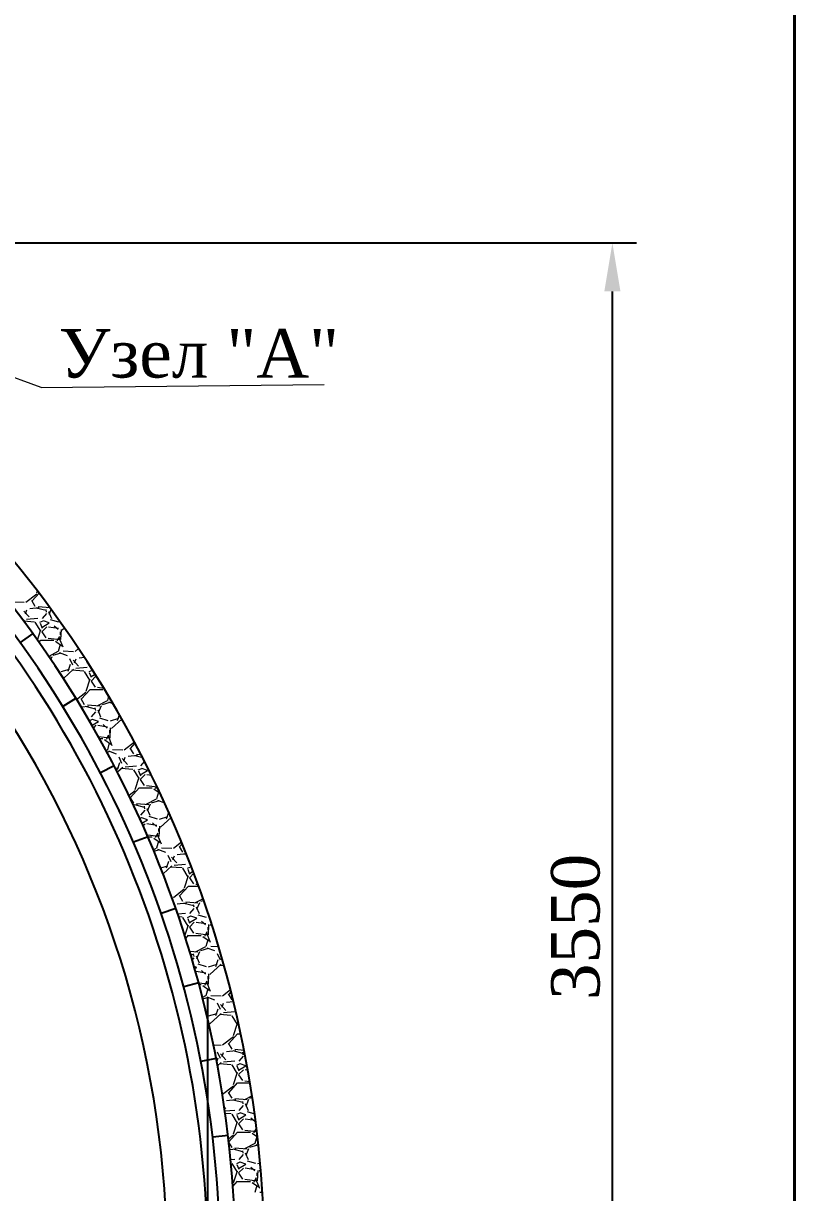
# Model space of a CAD drawing. Header units: millimetres. Extents: x -46762 to 161452, y -66984 to 31524.
# Drawn here: x -20015 to -18023, y 12640 to 15659 of the extents above; entities that cross this region are included whole.
import ezdxf

# ---------------------------------------------------------------- set-up
doc = ezdxf.new("R2010")
doc.units = ezdxf.units.MM
doc.header["$LTSCALE"] = 0.5
doc.styles.get("Standard").update_dxf_attribs({"font": 'TIMES.TTF'})
doc.dimstyles.new('ISO-25', dxfattribs={"dimscale": 50, "dimtxt": 2.5, "dimasz": 2.5, "dimexe": 1.25, "dimexo": 0.625, "dimtad": 1, "dimdec": 0, "dimtxsty": 'Standard', "dimcen": 2.5, "dimadec": 0, "dimazin": 0, "dimtfac": 1, "dimtdec": 0, "dimtmove": 0, "dimatfit": 3, "dimfxl": 1, "dimarcsym": 0})

# ---------------------------------------------------------------- blocks, each defined once
blk = doc.blocks.new('*D19')
at = {"color": 0, "lineweight": -2}
for p, q in [((-22212.4, 15091.9), (-18431, 15091.9)), ((-18493.5, 11685.9), (-18493.5, 14966.9)), ((-22212.4, 11560.9), (-18431, 11560.9))]:
    blk.add_line(p, q, dxfattribs=at)
at = {"color": 0}
for points in [[(-18514.4, 14966.9), (-18472.7, 14966.9), (-18493.5, 15091.9)], [(-18514.4, 11685.9), (-18472.7, 11685.9), (-18493.5, 11560.9)]]:
    blk.add_solid(points, dxfattribs=at)
at = {"layer": 'Defpoints', "color": 0}
for p in [(-22243.6, 15091.9), (-18493.5, 15091.9), (-22243.6, 11560.9)]:
    blk.add_point(p, dxfattribs=at)
at = {"color": 0, "lineweight": 15, "insert": (-18588.3, 13326.4), "char_height": 125, "attachment_point": 5, "rotation": 90}
blk.add_mtext('3550', dxfattribs=at)

msp = doc.modelspace()

# ---------------------------------------------------------------- linework, layer by layer
at = {"lineweight": 40}
msp.add_line((-18022.98, 18482.97), (-18022.98, -330.51), dxfattribs=at)
at = {"lineweight": 15, "ltscale": 2}
for q in [(-20398.17, 14876.86), (-19237.79, 14726.29)]:
    msp.add_line((-19968.68, 14718.76), q, dxfattribs=at)
at = {"lineweight": 9, "ltscale": 2}
for p, q in [((-19992.16, 14168.25), (-19974.21, 14188.2)), ((-19979.68, 14189.19), (-19978.29, 14193.55)), ((-20038.81, 14165.65), (-20012.14, 14164.38)), ((-20008.16, 14164.61), (-19980.22, 14186.2)), ((-19983.74, 14153.93), (-19992.63, 14169.17)), ((-19999.4, 14126.57), (-20013.37, 14141.81)), ((-20009.31, 14135), (-20005.5, 14145.16)), ((-19973.62, 14149.73), (-19997.75, 14147.19)), ((-19955.72, 14142.84), (-19981.12, 14149.19)), ((-19945.64, 14150), (-19976.19, 14152.45)), ((-19945.64, 14150), (-19976.19, 14152.45)), ((-19954.94, 14135.53), (-19966.37, 14122.83)), ((-19954.7, 14139.31), (-19955.97, 14145.66)), ((-19947.46, 14152.48), (-19952.21, 14149.99)), ((-19949.67, 14140.38), (-19942.05, 14122.6)), ((-19947.62, 14133.98), (-19942.55, 14145.8)), ((-20012.11, 14118.74), (-20014.31, 14116.74)), ((-19985.79, 14113.46), (-20013.59, 14115.77)), ((-19977.1, 14122.69), (-20006.31, 14120.15)), ((-19969.74, 14090.13), (-19983.71, 14112.99)), ((-19963.94, 14115.63), (-19972.83, 14111.82)), ((-19971.28, 14110.43), (-19966.2, 14097.73)), ((-19954.15, 14100.78), (-19966.85, 14088.08)), ((-19966.82, 14099.56), (-19947.77, 14110.99)), ((-19947.74, 14111), (-19962.98, 14116.08)), ((-19924.19, 14096.31), (-19949.59, 14100.12)), ((-19945.09, 14119.95), (-19923.5, 14113.6)), ((-19925.12, 14093.83), (-19935.28, 14102.72)), ((-19908.12, 14097.74), (-19914.29, 14092.1)), ((-19978.17, 14066.93), (-19969.52, 14093.95)), ((-19974.16, 14061.26), (-19969.3, 14066.65)), ((-19969.36, 14066.51), (-19936.34, 14066.51)), ((-19966.64, 14087.81), (-19956.48, 14072.57)), ((-19950.26, 14072.01), (-19918.51, 14068.2)), ((-19927.02, 14065.01), (-19920.67, 14076.44)), ((-19923.01, 14073.19), (-19912.85, 14049.06)), ((-19918.56, 14080.48), (-19918.56, 14088.1)), ((-19917.18, 14094.56), (-19918.45, 14067.89)), ((-19925.51, 14036.98), (-19948.85, 14024.75)), ((-19931.9, 14063.78), (-19915.39, 14052.35)), ((-19919.64, 14055.38), (-19924.72, 14037.6)), ((-19911.79, 14038.65), (-19885.12, 14037.38)), ((-19881.14, 14037.63), (-19871.88, 14044.78)), ((-19944.48, 14022.91), (-19947.77, 14023.17)), ((-19944.48, 14022.91), (-19947.77, 14023.17)), ((-19943.42, 14016.77), (-19940, 14024.76)), ((-19937.56, 14027.56), (-19917.24, 14033.91)), ((-19922.03, 14034.76), (-19901.71, 14027.14)), ((-19895.45, 14019.67), (-19887.83, 14003.16)), ((-19872.4, 13999.57), (-19886.37, 14014.81)), ((-19882.32, 14007.99), (-19878.51, 14018.15)), ((-19856.62, 14021.67), (-19870.81, 14020.18)), ((-19916.97, 13985.64), (-19895.38, 13991.99)), ((-19885.05, 13991.8), (-19911.15, 13967.96)), ((-19898.9, 13986.62), (-19892.55, 14004.4)), ((-19858.78, 13986.46), (-19889.26, 13989)), ((-19850.01, 13995.7), (-19879.22, 13993.16)), ((-19842.74, 13963.13), (-19856.71, 13985.99)), ((-19836.91, 13988.64), (-19845.8, 13984.83)), ((-19844.28, 13983.42), (-19839.2, 13970.72)), ((-19839.82, 13972.57), (-19829.21, 13978.93)), ((-19835.52, 13988.92), (-19835.98, 13989.08)), ((-19852.68, 13935.22), (-19842.52, 13966.97)), ((-19827.15, 13973.78), (-19839.85, 13961.08)), ((-19839.64, 13960.81), (-19829.48, 13945.57)), ((-19877.03, 13913.8), (-19853.19, 13932.22)), ((-19856.74, 13899.93), (-19865.63, 13915.17)), ((-19865.16, 13914.26), (-19842.3, 13939.66)), ((-19842.36, 13939.51), (-19809.34, 13939.51)), ((-19823.29, 13945.01), (-19807.02, 13943.06)), ((-19804.9, 13936.79), (-19802, 13934.78)), ((-19794.42, 13922.15), (-19797.72, 13910.6)), ((-19846.74, 13895.72), (-19864.88, 13893.81)), ((-19828.72, 13888.84), (-19854.12, 13895.19)), ((-19817.51, 13895.91), (-19849.26, 13898.45)), ((-19817.51, 13895.91), (-19849.26, 13898.45)), ((-19827.7, 13885.32), (-19828.97, 13891.67)), ((-19798.45, 13910.01), (-19825.12, 13896.04)), ((-19822.67, 13886.38), (-19815.05, 13868.6)), ((-19820.63, 13879.96), (-19813.01, 13897.74)), ((-19810.58, 13900.55), (-19790.26, 13906.9)), ((-19795.02, 13907.76), (-19783.31, 13903.36)), ((-19849.93, 13868.71), (-19849.94, 13868.71)), ((-19836.89, 13861.65), (-19844.02, 13858.6)), ((-19827.96, 13881.51), (-19839.39, 13868.81)), ((-19837.33, 13847.06), (-19820.77, 13857)), ((-19820.74, 13857), (-19835.98, 13862.08)), ((-19818.05, 13865.94), (-19796.46, 13859.59)), ((-19789.99, 13858.63), (-19768.4, 13864.98)), ((-19760.06, 13862.96), (-19787.2, 13838.19)), ((-19771.91, 13859.58), (-19766.6, 13874.47)), ((-19759.39, 13861.76), (-19762.26, 13862)), ((-19827.15, 13846.78), (-19833.52, 13840.41)), ((-19797.23, 13842.32), (-19822.63, 13846.13)), ((-19798.11, 13839.82), (-19808.27, 13848.71)), ((-19791.56, 13826.48), (-19791.56, 13834.1)), ((-19790.18, 13840.58), (-19791.45, 13813.91)), ((-19820.66, 13817.7), (-19791.58, 13814.21)), ((-19817.76, 13812.51), (-19809.34, 13812.51)), ((-19804.92, 13809.79), (-19788.41, 13798.36)), ((-19800.05, 13810.96), (-19793.7, 13822.39)), ((-19792.64, 13801.38), (-19797.72, 13783.6)), ((-19796.02, 13819.2), (-19785.86, 13795.07)), ((-19754.11, 13783.64), (-19727.71, 13804.04)), ((-19738.16, 13787.26), (-19725.98, 13800.79)), ((-19798.42, 13783.03), (-19800.87, 13781.74)), ((-19798.49, 13777.33), (-19790.28, 13779.89)), ((-19795.01, 13780.75), (-19774.69, 13773.13)), ((-19784.76, 13784.65), (-19758.09, 13783.38)), ((-19768.44, 13765.67), (-19760.83, 13749.16)), ((-19755.32, 13753.98), (-19751.51, 13764.14)), ((-19719.8, 13768.71), (-19743.93, 13766.17)), ((-19729.74, 13772.94), (-19738.63, 13788.18)), ((-19706.21, 13762.97), (-19727.12, 13768.19)), ((-19710.08, 13770.47), (-19722.3, 13771.45)), ((-19710.08, 13770.47), (-19722.3, 13771.45)), ((-19776.48, 13735.6), (-19768.42, 13737.97)), ((-19771.92, 13732.58), (-19765.57, 13750.36)), ((-19757.95, 13737.89), (-19771.36, 13725.65)), ((-19731.77, 13732.46), (-19762.25, 13735)), ((-19745.39, 13745.56), (-19759.36, 13760.8)), ((-19722.84, 13741.71), (-19752.05, 13739.17)), ((-19709.86, 13734.66), (-19718.75, 13730.85)), ((-19701.55, 13753.85), (-19712.4, 13741.8)), ((-19693.74, 13730), (-19708.98, 13735.08)), ((-19715.74, 13709.13), (-19729.71, 13731.99)), ((-19725.67, 13681.24), (-19715.51, 13712.99)), ((-19717.28, 13729.42), (-19712.2, 13716.72)), ((-19700.15, 13719.78), (-19712.85, 13707.08)), ((-19712.82, 13718.57), (-19693.77, 13730)), ((-19712.64, 13706.81), (-19702.48, 13691.57)), ((-19683.28, 13717.27), (-19695.65, 13719.13)), ((-19741.81, 13666.15), (-19726.16, 13678.24)), ((-19738.16, 13660.26), (-19715.3, 13685.66)), ((-19715.36, 13685.51), (-19682.34, 13685.51)), ((-19696.36, 13691.02), (-19668.99, 13687.74)), ((-19677.92, 13682.8), (-19661.41, 13671.37)), ((-19673.07, 13683.93), (-19669.9, 13689.63)), ((-19665.64, 13674.38), (-19670.72, 13656.6)), ((-19729.74, 13645.93), (-19738.63, 13661.17)), ((-19690.59, 13641.91), (-19722.34, 13644.45)), ((-19690.59, 13641.91), (-19722.34, 13644.45)), ((-19671.36, 13656.06), (-19698.03, 13642.09)), ((-19693.64, 13625.94), (-19686.02, 13643.72)), ((-19683.62, 13646.54), (-19663.3, 13652.89)), ((-19668, 13653.75), (-19649.97, 13646.98)), ((-19657.74, 13657.65), (-19654.81, 13657.51)), ((-19719.85, 13641.7), (-19729.7, 13640.67)), ((-19701.72, 13634.84), (-19727.12, 13641.19)), ((-19700.98, 13627.49), (-19712.41, 13614.79)), ((-19700.7, 13631.32), (-19701.97, 13637.67)), ((-19695.67, 13632.38), (-19688.05, 13614.6)), ((-19644.93, 13605.55), (-19638.89, 13622.46)), ((-19709.84, 13607.67), (-19713.72, 13606.01)), ((-19693.74, 13603), (-19708.98, 13608.08)), ((-19708.41, 13594.21), (-19693.76, 13603)), ((-19700.15, 13592.78), (-19705.43, 13587.5)), ((-19670.27, 13588.32), (-19695.67, 13592.13)), ((-19691.02, 13611.93), (-19669.43, 13605.58)), ((-19671.09, 13585.8), (-19681.25, 13594.69)), ((-19663.18, 13586.6), (-19663.88, 13571.83)), ((-19663.04, 13604.62), (-19641.45, 13610.97)), ((-19632.96, 13609.06), (-19660.1, 13584.27)), ((-19632.38, 13607.76), (-19635.25, 13608)), ((-19695.06, 13563.87), (-19686.11, 13562.79)), ((-19692.75, 13558.51), (-19682.34, 13558.51)), ((-19686.11, 13562.79), (-19664.64, 13560.22)), ((-19677.93, 13555.8), (-19661.42, 13544.37)), ((-19673.07, 13556.91), (-19666.72, 13568.34)), ((-19669.02, 13565.2), (-19658.86, 13541.07)), ((-19664.56, 13572.48), (-19664.56, 13580.1)), ((-19663.88, 13571.83), (-19664.45, 13559.93)), ((-19671.32, 13529.08), (-19678.69, 13525.23)), ((-19677.17, 13521.55), (-19663.31, 13525.88)), ((-19665.64, 13547.38), (-19670.72, 13529.6)), ((-19667.99, 13526.74), (-19647.67, 13519.12)), ((-19657.72, 13530.65), (-19631.05, 13529.38)), ((-19627.08, 13529.66), (-19606.08, 13545.89)), ((-19602.74, 13518.94), (-19611.63, 13534.18)), ((-19611.16, 13533.26), (-19604.11, 13541.1)), ((-19644.93, 13478.54), (-19638.58, 13496.32)), ((-19641.44, 13511.67), (-19633.82, 13495.16)), ((-19618.38, 13491.55), (-19632.35, 13506.79)), ((-19628.32, 13499.97), (-19624.51, 13510.13)), ((-19593.44, 13514.64), (-19617.04, 13512.16)), ((-19592.5, 13512.29), (-19600.12, 13514.19)), ((-19594.53, 13517.39), (-19595.37, 13517.46)), ((-19594.53, 13517.39), (-19595.37, 13517.46)), ((-19659.82, 13478.56), (-19641.47, 13483.96)), ((-19630.86, 13483.97), (-19653.76, 13463.06)), ((-19604.76, 13478.46), (-19635.24, 13481)), ((-19595.66, 13487.73), (-19624.87, 13485.19)), ((-19588.74, 13455.13), (-19602.71, 13477.99)), ((-19582.81, 13480.69), (-19591.7, 13476.88)), ((-19590.28, 13475.42), (-19585.2, 13462.72)), ((-19574.15, 13464.78), (-19585.85, 13453.08)), ((-19585.81, 13464.57), (-19576.24, 13470.31)), ((-19583.66, 13489.73), (-19585.42, 13487.78)), ((-19580.09, 13480.45), (-19581.98, 13481.08)), ((-19598.66, 13427.27), (-19588.5, 13459.02)), ((-19585.64, 13452.81), (-19575.48, 13437.57)), ((-19569.42, 13437.03), (-19563.62, 13436.33)), ((-19631.09, 13402.38), (-19631.03, 13402.38)), ((-19627.07, 13402.67), (-19599.13, 13424.26)), ((-19602.74, 13391.93), (-19611.63, 13407.17)), ((-19611.16, 13406.26), (-19588.3, 13431.66)), ((-19588.36, 13431.51), (-19561.87, 13431.51)), ((-19592.96, 13387.69), (-19617.09, 13385.15)), ((-19574.71, 13380.84), (-19600.11, 13387.19)), ((-19563.66, 13387.92), (-19595.41, 13390.46)), ((-19563.66, 13387.92), (-19595.41, 13390.46)), ((-19574, 13373.47), (-19585.43, 13360.77)), ((-19573.7, 13377.33), (-19574.97, 13383.68)), ((-19550.31, 13398.95), (-19570.94, 13388.15)), ((-19568.67, 13378.39), (-19561.05, 13360.61)), ((-19566.65, 13371.92), (-19559.03, 13389.7)), ((-19556.66, 13392.52), (-19548.92, 13394.94)), ((-19595.58, 13360.74), (-19615.85, 13358.97)), ((-19604.75, 13351.46), (-19613.55, 13352.19)), ((-19588.74, 13328.13), (-19602.71, 13350.99)), ((-19582.79, 13353.7), (-19591.68, 13349.89)), ((-19590.28, 13348.42), (-19585.2, 13335.72)), ((-19585.81, 13337.57), (-19566.76, 13349)), ((-19566.74, 13349), (-19581.98, 13354.08)), ((-19563.98, 13357.92), (-19542.39, 13351.57)), ((-19536.09, 13350.6), (-19534.14, 13351.18)), ((-19597.58, 13303.63), (-19588.5, 13332.02)), ((-19573.15, 13338.78), (-19585.85, 13326.08)), ((-19585.64, 13325.81), (-19575.48, 13310.57)), ((-19543.32, 13334.33), (-19568.72, 13338.14)), ((-19544.07, 13331.79), (-19554.23, 13340.68)), ((-19546.1, 13302.87), (-19539.75, 13314.3)), ((-19537.56, 13318.48), (-19537.56, 13326.1)), ((-19536.18, 13332.63), (-19537.45, 13305.96)), ((-19528.66, 13334.33), (-19533.01, 13330.36)), ((-19595.41, 13296.76), (-19588.3, 13304.66)), ((-19588.36, 13304.51), (-19555.34, 13304.51)), ((-19569.45, 13310.03), (-19537.7, 13306.22)), ((-19550.95, 13301.81), (-19534.44, 13290.38)), ((-19538.64, 13293.38), (-19543.72, 13275.6)), ((-19542.02, 13311.21), (-19531.86, 13287.08)), ((-19563.7, 13260.92), (-19584.87, 13262.62)), ((-19563.7, 13260.92), (-19584.87, 13262.62)), ((-19574.71, 13253.84), (-19582.85, 13255.87)), ((-19573.7, 13250.33), (-19574.97, 13256.68)), ((-19544.23, 13275.14), (-19570.9, 13261.17)), ((-19568.67, 13251.38), (-19561.05, 13233.6)), ((-19566.65, 13244.91), (-19559.03, 13262.69)), ((-19556.67, 13265.52), (-19536.35, 13271.87)), ((-19540.97, 13272.74), (-19520.65, 13265.12)), ((-19530.68, 13276.65), (-19510.49, 13275.69)), ((-19514.44, 13257.66), (-19506.82, 13241.15)), ((-19503.04, 13250.27), (-19505.35, 13252.78)), ((-19574, 13246.47), (-19578.56, 13241.4)), ((-19566.74, 13222), (-19573.61, 13224.29)), ((-19572.06, 13218.82), (-19566.76, 13222)), ((-19563.96, 13230.92), (-19542.37, 13224.57)), ((-19536.11, 13223.6), (-19514.52, 13229.95)), ((-19503.77, 13230.06), (-19532.98, 13203.39)), ((-19517.94, 13224.5), (-19511.59, 13242.28)), ((-19496.17, 13225.99), (-19508.23, 13227)), ((-19497.62, 13231.21), (-19497.7, 13231.2)), ((-19543.34, 13207.33), (-19568.74, 13211.14)), ((-19544.05, 13204.77), (-19554.21, 13213.66)), ((-19537.56, 13191.48), (-19537.56, 13199.1)), ((-19536.18, 13205.63), (-19537.45, 13178.96)), ((-19561.92, 13182.13), (-19537.73, 13179.23)), ((-19560.68, 13177.51), (-19555.34, 13177.51)), ((-19550.96, 13174.82), (-19534.45, 13163.39)), ((-19546.1, 13175.86), (-19539.75, 13187.29)), ((-19538.64, 13166.38), (-19543.72, 13148.6)), ((-19542.01, 13184.2), (-19531.85, 13160.07)), ((-19500.04, 13148.69), (-19479.75, 13164.37)), ((-19544.2, 13148.16), (-19551.97, 13144.08)), ((-19551.01, 13140.29), (-19536.37, 13144.86)), ((-19540.96, 13145.73), (-19520.64, 13138.11)), ((-19530.66, 13149.65), (-19503.99, 13148.38)), ((-19514.45, 13130.67), (-19506.83, 13114.16)), ((-19471.96, 13133.06), (-19490.2, 13131.14)), ((-19475.74, 13137.93), (-19484.63, 13153.17)), ((-19484.16, 13152.26), (-19478.32, 13158.75)), ((-19471.92, 13132.89), (-19473.11, 13133.19)), ((-19536.13, 13096.59), (-19514.54, 13102.94)), ((-19503.73, 13103.09), (-19532.94, 13076.42)), ((-19517.95, 13097.49), (-19511.6, 13115.27)), ((-19477.74, 13097.46), (-19508.22, 13100)), ((-19491.37, 13110.53), (-19505.34, 13125.77)), ((-19501.33, 13118.95), (-19497.52, 13129.11)), ((-19468.41, 13106.75), (-19497.62, 13104.21)), ((-19536.18, 13078.63), (-19536.18, 13078.55)), ((-19461.74, 13074.13), (-19475.71, 13096.99)), ((-19471.65, 13046.3), (-19461.49, 13078.05)), ((-19463.34, 13096.46), (-19464.63, 13095.91)), ((-19463.28, 13094.42), (-19462.35, 13092.09)), ((-19458.06, 13072.87), (-19458.85, 13072.08)), ((-19458.64, 13071.81), (-19457.42, 13069.99)), ((-19500.03, 13021.69), (-19472.09, 13043.28)), ((-19484.16, 13025.26), (-19461.3, 13050.66)), ((-19461.36, 13050.51), (-19453.24, 13050.51)), ((-19523.97, 13022.33), (-19503.97, 13021.38)), ((-19521.76, 13011.53), (-19520.62, 13011.11)), ((-19475.74, 13010.93), (-19484.63, 13026.17)), ((-19444.5, 13007.54), (-19468.53, 13009.47)), ((-19444.5, 13007.54), (-19468.53, 13009.47)), ((-19515.22, 12978.14), (-19511.6, 12988.26)), ((-19514.45, 13003.68), (-19506.83, 12987.17)), ((-19491.36, 12983.52), (-19505.33, 12998.76)), ((-19501.33, 12991.95), (-19497.52, 13002.11)), ((-19468.32, 12979.76), (-19497.53, 12977.22)), ((-19466.13, 13006.68), (-19490.26, 13004.14)), ((-19447.71, 12999.84), (-19473.11, 13006.19)), ((-19447.02, 12992.45), (-19458.45, 12979.75)), ((-19446.7, 12996.33), (-19447.97, 13002.68)), ((-19514.79, 12975.87), (-19514.56, 12975.94)), ((-19503.7, 12976.12), (-19513.21, 12967.44)), ((-19477.74, 12970.46), (-19508.22, 12973)), ((-19461.74, 12947.14), (-19475.71, 12970)), ((-19471.65, 12919.3), (-19461.49, 12951.05)), ((-19455.72, 12972.73), (-19464.61, 12968.92)), ((-19463.28, 12967.42), (-19458.2, 12954.72)), ((-19446.15, 12957.78), (-19458.85, 12945.08)), ((-19458.81, 12956.57), (-19439.76, 12968)), ((-19439.74, 12968), (-19454.98, 12973.08)), ((-19434.95, 12956.12), (-19441.78, 12957.15)), ((-19484.16, 12898.26), (-19461.3, 12923.66)), ((-19461.36, 12923.51), (-19429.39, 12923.51)), ((-19458.64, 12944.81), (-19448.48, 12929.57)), ((-19442.54, 12929.05), (-19430.06, 12927.55)), ((-19500.02, 12894.7), (-19472.08, 12916.29)), ((-19475.74, 12883.93), (-19484.63, 12899.17)), ((-19424.16, 12890.51), (-19443.77, 12880.24)), ((-19497.64, 12874.8), (-19497.52, 12875.11)), ((-19491.35, 12856.5), (-19495.62, 12861.17)), ((-19466.18, 12879.67), (-19490.31, 12877.13)), ((-19447.71, 12872.84), (-19473.11, 12879.19)), ((-19436.81, 12879.93), (-19468.56, 12882.47)), ((-19436.81, 12879.93), (-19468.56, 12882.47)), ((-19447.03, 12865.44), (-19458.46, 12852.74)), ((-19446.7, 12869.33), (-19447.97, 12875.68)), ((-19441.66, 12870.38), (-19434.04, 12852.6)), ((-19439.66, 12863.89), (-19432.04, 12881.67)), ((-19429.73, 12884.5), (-19423.55, 12886.43)), ((-19468.24, 12852.76), (-19494.09, 12850.52)), ((-19477.73, 12843.46), (-19493.28, 12844.76)), ((-19461.74, 12820.14), (-19475.71, 12843)), ((-19455.7, 12845.74), (-19464.59, 12841.93)), ((-19463.28, 12840.42), (-19458.2, 12827.72)), ((-19446.15, 12830.78), (-19458.85, 12818.08)), ((-19458.8, 12829.57), (-19439.75, 12841)), ((-19439.74, 12841), (-19454.98, 12846.08)), ((-19416.4, 12826.34), (-19441.8, 12830.15)), ((-19436.91, 12849.9), (-19417.49, 12844.19)), ((-19417.02, 12823.74), (-19427.18, 12832.63)), ((-19471.65, 12792.3), (-19461.49, 12824.05)), ((-19458.64, 12817.81), (-19448.48, 12802.57)), ((-19442.58, 12802.05), (-19411.65, 12798.34)), ((-19419.13, 12794.8), (-19412.78, 12806.23)), ((-19415.01, 12803.19), (-19411.14, 12793.99)), ((-19484.94, 12779.35), (-19472.07, 12789.3)), ((-19484.03, 12771.41), (-19461.3, 12796.66)), ((-19475.74, 12756.93), (-19484, 12771.09)), ((-19461.36, 12796.51), (-19428.34, 12796.51)), ((-19423.99, 12793.84), (-19410, 12784.15)), ((-19411.64, 12785.38), (-19416.72, 12767.6)), ((-19466.23, 12752.67), (-19481.82, 12751.03)), ((-19447.71, 12745.84), (-19473.11, 12752.19)), ((-19436.85, 12752.93), (-19468.6, 12755.47)), ((-19436.85, 12752.93), (-19468.6, 12755.47)), ((-19447.03, 12738.44), (-19458.46, 12725.74)), ((-19446.7, 12742.33), (-19447.97, 12748.68)), ((-19417.07, 12767.23), (-19443.74, 12753.26)), ((-19441.66, 12743.37), (-19434.04, 12725.59)), ((-19439.66, 12736.88), (-19432.04, 12754.66)), ((-19429.75, 12757.49), (-19409.43, 12763.84)), ((-19413.92, 12764.72), (-19407.6, 12762.35)), ((-19468.15, 12725.77), (-19479.19, 12724.81)), ((-19477.72, 12716.46), (-19478.41, 12716.52)), ((-19461.75, 12693.14), (-19475.72, 12716)), ((-19455.68, 12718.75), (-19464.57, 12714.94)), ((-19463.28, 12713.42), (-19458.2, 12700.72)), ((-19458.8, 12702.57), (-19439.75, 12714)), ((-19439.74, 12714), (-19454.98, 12719.08)), ((-19436.89, 12722.9), (-19415.3, 12716.55)), ((-19409.19, 12715.57), (-19403.17, 12717.35)), ((-19471.65, 12665.31), (-19461.49, 12697.06)), ((-19446.15, 12703.78), (-19458.85, 12691.08)), ((-19458.64, 12690.81), (-19448.48, 12675.57)), ((-19416.43, 12699.35), (-19441.83, 12703.16)), ((-19417, 12696.73), (-19427.16, 12705.62)), ((-19419.14, 12667.79), (-19412.79, 12679.22)), ((-19410.56, 12683.48), (-19410.56, 12691.1)), ((-19409.18, 12697.65), (-19410.45, 12670.98)), ((-19401.61, 12699.38), (-19405.82, 12695.54)), ((-19473.83, 12660.93), (-19472.06, 12662.3)), ((-19473.49, 12656.12), (-19461.3, 12669.67)), ((-19461.36, 12669.51), (-19428.34, 12669.51)), ((-19442.61, 12675.05), (-19410.86, 12671.24)), ((-19424, 12666.85), (-19407.49, 12655.42)), ((-19411.64, 12658.38), (-19416.72, 12640.6)), ((-19415, 12676.17), (-19404.84, 12652.04)), ((-19403.59, 12641.65), (-19397.33, 12641.35))]:
    msp.add_line(p, q, dxfattribs=at)
at = {"ltscale": 2}
for p, q in [((-19990.26, 14083.85), (-20022.71, 14060.48)), ((-19878.67, 13916.46), (-19912.73, 13895.49)), ((-19779.98, 13742.36), (-19815.47, 13723.9)), ((-19692.75, 13558.51), (-19730.4, 13544.79)), ((-19621.08, 13374.13), (-19658.86, 13360.97)), ((-19561.85, 13181.87), (-19600.48, 13171.48)), ((-19516.88, 12986.85), (-19556.16, 12979.28)), ((-19485.96, 12788.07), (-19525.68, 12783.35))]:
    msp.add_line(p, q, dxfattribs=at)
msp.add_line((-19538.62, 11680.8), (-19538.62, 13144.16))
for radius, end in [(2600, 65.3), (2852, 47.97909), (2777, 47.97909), (2737, 47.47682), (2705, 47.46998)]:
    msp.add_arc((-22243.62, 12460.86), radius, 0, end)

# ---------------------------------------------------------------- texts
at = {"ltscale": 2, "insert": (-19923.47, 14869.52), "char_height": 125, "width": 1173.7623, "attachment_point": 1}
msp.add_mtext('{\\fTimes New Roman|b0|i0|c204|p18;Узел "А"}', dxfattribs=at)

# ---------------------------------------------------------------- dimensions: what is measured, and where the dimension line sits
at = {"lineweight": 15, "ltscale": 2}
dim = msp.add_linear_dim(base=(-18493.52, 15091.86), p1=(-22243.62, 11560.86), p2=(-22243.62, 15091.86), angle=90, text='3550', dimstyle='ISO-25', dxfattribs=at)
dim.commit()
dim.dimension.update_dxf_attribs({"geometry": '*D19', "text_midpoint": (-18588.35, 13326.36)})

doc.saveas('drawing.dxf')
